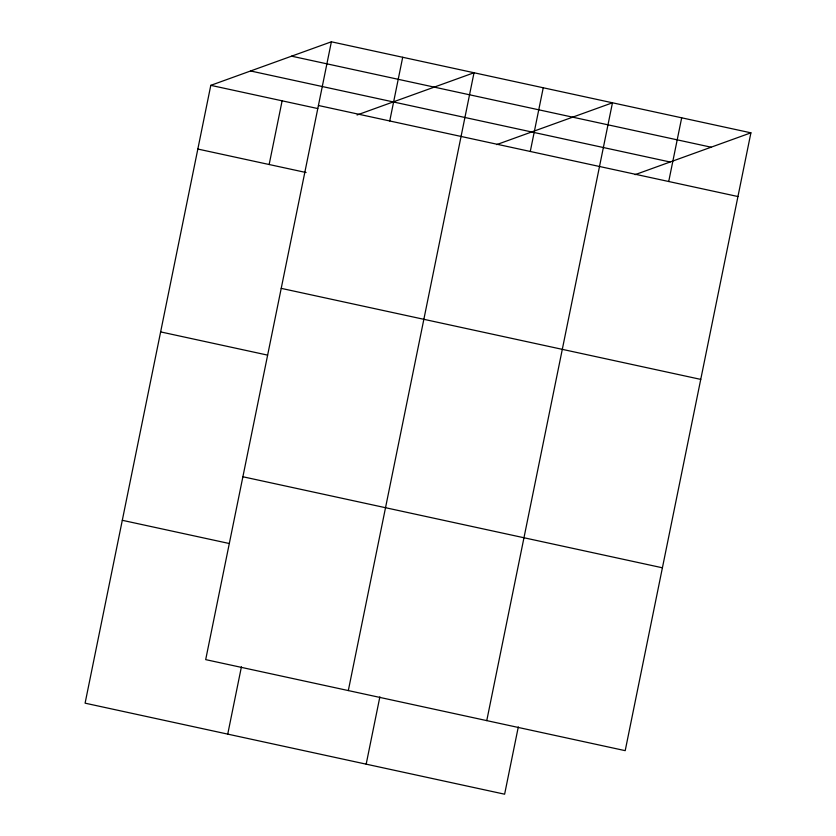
<?xml version="1.0" encoding="UTF-8"?>
<svg xmlns="http://www.w3.org/2000/svg" width="836" height="836" viewBox="0 0 836 836"><rect width="100%" height="100%" fill="white"/><g stroke="black" fill="none" stroke-linecap="round" stroke-linejoin="round"><path stroke-width="1.25" d="M331.38 41.8L205.687 659.625L625.203 750.655L750.906 132.83L331.38 41.8L210.797 85.345L85.094 703.17L504.62 794.2L518.31 726.902M269.15 164.514L282.119 100.822M227.737 734.123L241.426 666.814M389.743 120.969L402.701 57.276M348.319 690.567L474.022 72.753L357.056 114.992M366.178 764.156L379.868 696.858M530.275 151.473L543.243 87.77M486.761 720.611L612.464 102.797L496.699 144.597M668.716 181.506L681.685 117.813M635.141 174.64L750.906 132.83M291.586 56.169L711.112 147.199M250.591 70.976L670.106 162.006M318.422 105.493L737.937 196.533M210.797 85.345L317.774 108.555M197.839 149.048L306.091 172.529M281.22 288.357L700.735 379.387M160.637 331.902L267.614 355.122M242.889 476.76L662.405 567.79M122.307 520.305L229.283 543.515"/></g></svg>
